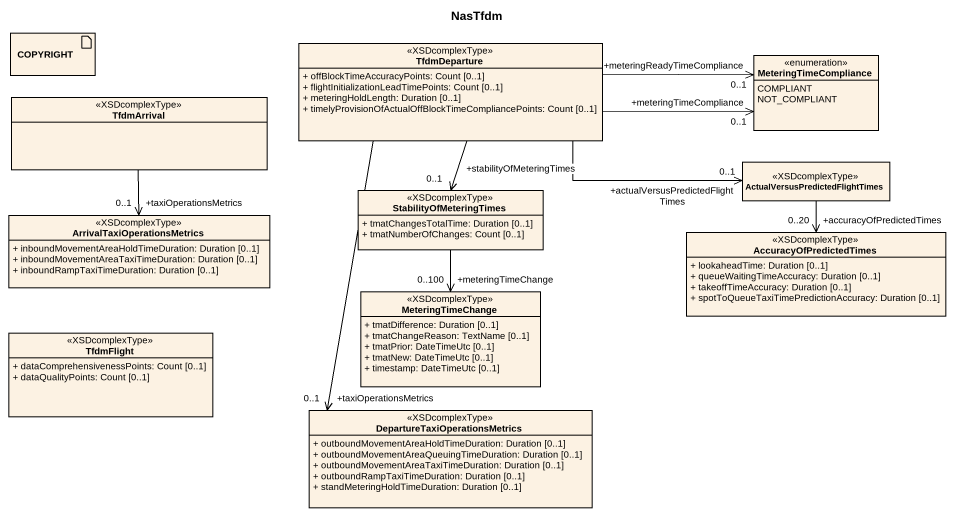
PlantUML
@startuml
title NasTfdm
allowmixing
hide circle
hide empty members
skinparam classAttributeIconSize 0
artifact COPYRIGHT #FCF2E3
class TfdmDeparture <<XSDcomplexType>> {
  + offBlockTimeAccuracyPoints: Count [0..1]
  + flightInitializationLeadTimePoints: Count [0..1]
  + meteringHoldLength: Duration [0..1]
  + timelyProvisionOfActualOffBlockTimeCompliancePoints: Count [0..1]
}
enum MeteringTimeCompliance {
  COMPLIANT
  NOT_COMPLIANT
}
class TfdmArrival <<XSDcomplexType>>
class StabilityOfMeteringTimes <<XSDcomplexType>> {
  + tmatChangesTotalTime: Duration [0..1]
  + tmatNumberOfChanges: Count [0..1]
}
class "ActualVersusPredictedFlightTimes" as ActualVersusPredictedFlightT <<XSDcomplexType>>
class ArrivalTaxiOperationsMetrics <<XSDcomplexType>> {
  + inboundMovementAreaHoldTimeDuration: Duration [0..1]
  + inboundMovementAreaTaxiTimeDuration: Duration [0..1]
  + inboundRampTaxiTimeDuration: Duration [0..1]
}
class AccuracyOfPredictedTimes <<XSDcomplexType>> {
  + lookaheadTime: Duration [0..1]
  + queueWaitingTimeAccuracy: Duration [0..1]
  + takeoffTimeAccuracy: Duration [0..1]
  + spotToQueueTaxiTimePredictionAccuracy: Duration [0..1]
}
class MeteringTimeChange <<XSDcomplexType>> {
  + tmatDifference: Duration [0..1]
  + tmatChangeReason: TextName [0..1]
  + tmatPrior: DateTimeUtc [0..1]
  + tmatNew: DateTimeUtc [0..1]
  + timestamp: DateTimeUtc [0..1]
}
class TfdmFlight <<XSDcomplexType>> {
  + dataComprehensivenessPoints: Count [0..1]
  + dataQualityPoints: Count [0..1]
}
class "DepartureTaxiOperationsMetrics" as DepartureTaxiOperationsMetri <<XSDcomplexType>> {
  + outboundMovementAreaHoldTimeDuration: Duration [0..1]
  + outboundMovementAreaQueuingTimeDuration: Duration [0..1]
  + outboundMovementAreaTaxiTimeDuration: Duration [0..1]
  + outboundRampTaxiTimeDuration: Duration [0..1]
  + standMeteringHoldTimeDuration: Duration [0..1]
}
TfdmDeparture -right-> "+meteringTimeCompliance\n0..1" MeteringTimeCompliance
TfdmDeparture -right-> "+meteringReadyTimeCompliance\n0..1" MeteringTimeCompliance
TfdmDeparture --> "+stabilityOfMeteringTimes\n0..1" StabilityOfMeteringTimes
TfdmDeparture -right-> "+actualVersusPredictedFlightTimes\n0..1" ActualVersusPredictedFlightT
TfdmDeparture --> "+taxiOperationsMetrics\n0..1" DepartureTaxiOperationsMetri
TfdmArrival --> "+taxiOperationsMetrics\n0..1" ArrivalTaxiOperationsMetrics
StabilityOfMeteringTimes --> "+meteringTimeChange\n0..100" MeteringTimeChange
ActualVersusPredictedFlightT --> "+accuracyOfPredictedTimes\n0..20" AccuracyOfPredictedTimes
@enduml
